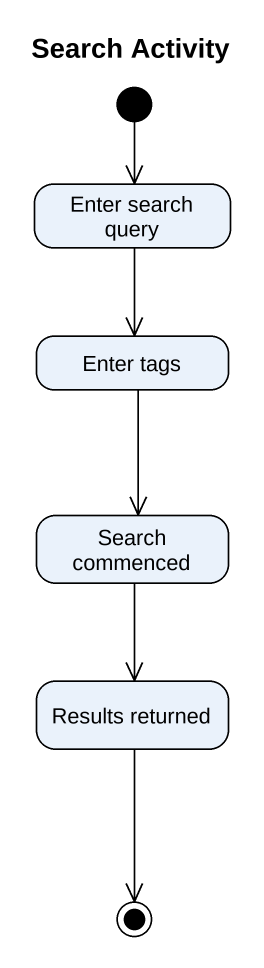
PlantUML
@startuml
title Search Activity
hide empty description
state "Enter search query" as Enter_search_query
state "Enter tags" as Enter_tags
state "Search commenced" as Search_commenced
state "Results returned" as Results_returned
[*] --> Enter_search_query
Enter_search_query --> Enter_tags
Enter_tags --> Search_commenced
Search_commenced --> Results_returned
Results_returned --> [*]
@enduml
